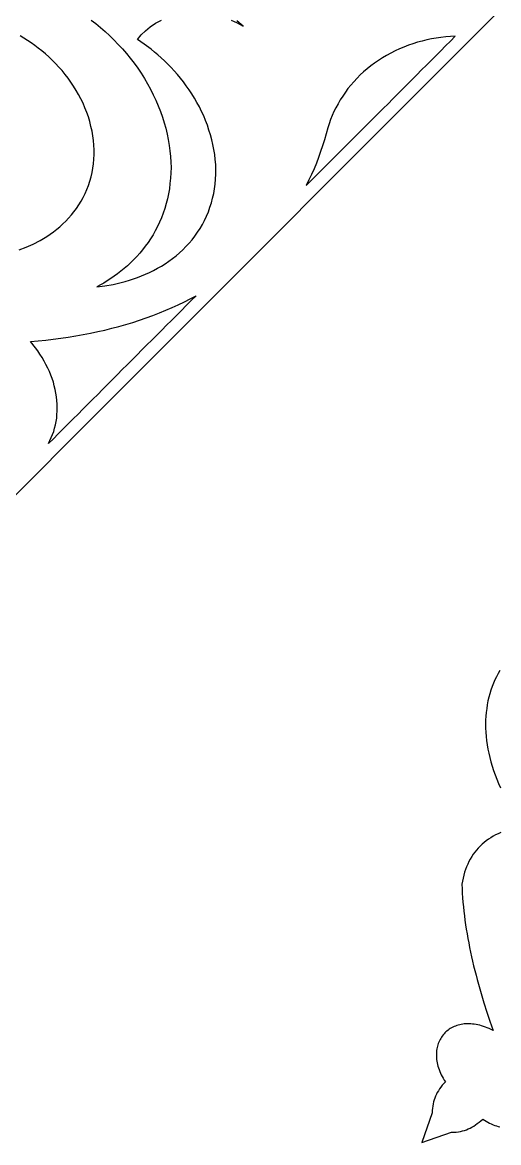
# Model space of a CAD drawing. Extents: x -535 to 1345, y -535 to 535.
# Drawn here: x -309.4 to -253.5, y 108.7 to 240.1 of the extents above; entities that cross this region are included whole.
import ezdxf

# ---------------------------------------------------------------- set-up
doc = ezdxf.new("R2010")
doc.units = 0
doc.layers.add('LAYER_1', color=18, linetype='CONTINUOUS')
doc.layers.add('LAYER_10', color=174, linetype='CONTINUOUS')

msp = doc.modelspace()

# ---------------------------------------------------------------- linework, layer by layer
at = {"layer": 'LAYER_1'}
for points in [[(-301.34, 240.42), (-300.79, 240), (-300.25, 239.54), (-299.71, 239.08), (-299.19, 238.59), (-298.67, 238.1), (-298.17, 237.57), (-297.68, 237.05), (-297.21, 236.49), (-296.75, 235.94), (-296.31, 235.36), (-295.88, 234.77), (-295.48, 234.17), (-295.09, 233.56), (-294.73, 232.93), (-294.37, 232.3), (-294.06, 231.66), (-293.74, 231.02), (-293.47, 230.36), (-293.2, 229.71), (-292.98, 229.04), (-292.76, 228.38), (-292.59, 227.72), (-292.42, 227.05), (-292.29, 226.39), (-292.17, 225.72), (-292.1, 225.07), (-292.02, 224.41), (-292, 223.76), (-291.97, 223.12), (-292, 222.49), (-292.02, 221.86), (-292.09, 221.24), (-292.16, 220.63), (-292.27, 220.04), (-292.39, 219.45), (-292.54, 218.88), (-292.7, 218.31), (-292.9, 217.77), (-293.09, 217.23), (-293.32, 216.71), (-293.55, 216.2), (-293.82, 215.71), (-294.08, 215.23), (-294.37, 214.77), (-294.67, 214.32), (-294.99, 213.89), (-295.31, 213.46), (-295.65, 213.07), (-295.99, 212.67), (-296.35, 212.31), (-296.71, 211.94), (-297.09, 211.6), (-297.46, 211.27), (-297.85, 210.96), (-298.24, 210.65), (-298.64, 210.37), (-299.04, 210.09), (-299.45, 209.83), (-299.85, 209.57), (-300.26, 209.34), (-300.68, 209.11), (-299.74, 209.24), (-298.78, 209.41), (-298.3, 209.52), (-297.82, 209.62), (-297.34, 209.76), (-296.86, 209.89), (-296.38, 210.06), (-295.9, 210.22), (-295.42, 210.41), (-294.95, 210.6), (-294.48, 210.82), (-294.01, 211.04), (-293.55, 211.3), (-293.1, 211.55), (-292.66, 211.84), (-292.22, 212.12), (-291.79, 212.44), (-291.37, 212.76), (-290.98, 213.11), (-290.58, 213.47), (-290.21, 213.85), (-289.84, 214.24), (-289.5, 214.65), (-289.16, 215.07), (-288.86, 215.52), (-288.55, 215.97), (-288.29, 216.44), (-288.02, 216.92), (-287.8, 217.42), (-287.58, 217.92), (-287.4, 218.45), (-287.22, 218.97), (-287.09, 219.52), (-286.95, 220.06), (-286.87, 220.62), (-286.78, 221.18), (-286.74, 221.76), (-286.7, 222.33), (-286.71, 222.91), (-286.72, 223.48), (-286.78, 224.07), (-286.83, 224.65), (-286.93, 225.23), (-287.04, 225.81), (-287.18, 226.38), (-287.32, 226.95), (-287.51, 227.51), (-287.69, 228.08), (-287.91, 228.63), (-288.13, 229.17), (-288.39, 229.71), (-288.64, 230.24), (-288.93, 230.75), (-289.21, 231.26), (-289.53, 231.75), (-289.84, 232.24), (-290.18, 232.7), (-290.51, 233.17), (-290.87, 233.6), (-291.22, 234.04), (-291.59, 234.45), (-291.96, 234.86), (-292.35, 235.25), (-292.73, 235.63), (-293.12, 235.99), (-293.51, 236.34), (-293.91, 236.67), (-294.31, 237), (-295.12, 237.6), (-295.92, 238.15), (-295.49, 238.67), (-294.98, 239.16), (-294.41, 239.62), (-293.78, 240.04), (-293.09, 240.4)], [(-284.92, 240.42), (-284.19, 240.09), (-283.5, 239.71), (-284.24, 240.33)], [(-309.79, 213.46), (-308.97, 213.78), (-308.15, 214.14), (-307.34, 214.56), (-306.94, 214.8), (-306.54, 215.04), (-306.16, 215.3), (-305.77, 215.57), (-305.4, 215.87), (-305.03, 216.17), (-304.68, 216.5), (-304.32, 216.83), (-304, 217.19), (-303.67, 217.55), (-303.37, 217.94), (-303.06, 218.33), (-302.79, 218.75), (-302.52, 219.17), (-302.29, 219.62), (-302.06, 220.07), (-301.86, 220.54), (-301.67, 221.01), (-301.51, 221.51), (-301.36, 222.01), (-301.25, 222.52), (-301.14, 223.04), (-301.08, 223.57), (-301.02, 224.11), (-301.01, 224.65), (-301, 225.2), (-301.04, 225.75), (-301.07, 226.3), (-301.16, 226.85), (-301.24, 227.4), (-301.37, 227.95), (-301.5, 228.5), (-301.68, 229.05), (-301.86, 229.59), (-302.08, 230.12), (-302.3, 230.65), (-302.56, 231.16), (-302.82, 231.68), (-303.11, 232.17), (-303.41, 232.66), (-303.73, 233.13), (-304.06, 233.6), (-304.41, 234.05), (-304.77, 234.49), (-305.14, 234.9), (-305.52, 235.32), (-305.92, 235.71), (-306.31, 236.09), (-306.72, 236.45), (-307.13, 236.8), (-307.56, 237.13), (-307.98, 237.45), (-308.41, 237.74), (-308.83, 238.04), (-309.7, 238.57)]]:
    msp.add_lwpolyline(points, dxfattribs=at)
for points in [[(-258.58, 238.51), (-259.14, 238.48), (-259.7, 238.44), (-260.26, 238.37), (-260.82, 238.3), (-261.37, 238.2), (-261.93, 238.09), (-262.47, 237.95), (-263.02, 237.81), (-263.56, 237.64), (-264.09, 237.46), (-264.62, 237.25), (-265.14, 237.04), (-265.65, 236.8), (-266.16, 236.55), (-266.64, 236.28), (-267.13, 236), (-267.59, 235.69), (-268.05, 235.38), (-268.49, 235.05), (-268.93, 234.71), (-269.34, 234.34), (-269.74, 233.98), (-270.12, 233.59), (-270.5, 233.19), (-270.84, 232.78), (-271.19, 232.37), (-271.49, 231.94), (-271.8, 231.5), (-272.08, 231.05), (-272.35, 230.61), (-272.59, 230.14), (-272.83, 229.68), (-273.03, 229.21), (-273.23, 228.74), (-273.4, 228.26), (-273.56, 227.78), (-273.75, 227.07), (-273.94, 226.37), (-274.17, 225.67), (-274.39, 224.98), (-274.64, 224.3), (-274.89, 223.63), (-275.17, 222.96), (-275.45, 222.3), (-275.77, 221.66), (-276.08, 221.02), (-275.51, 221.58), (-274.95, 222.15), (-274.39, 222.71), (-273.82, 223.27), (-273.26, 223.84), (-272.69, 224.4), (-272.13, 224.97), (-271.56, 225.53), (-271, 226.1), (-270.44, 226.66), (-269.87, 227.23), (-269.31, 227.79), (-268.74, 228.35), (-268.18, 228.92), (-267.61, 229.48), (-267.05, 230.05), (-266.48, 230.61), (-265.92, 231.18), (-265.36, 231.74), (-264.79, 232.31), (-264.23, 232.87), (-263.66, 233.43), (-263.1, 234), (-262.53, 234.56), (-261.97, 235.13), (-261.4, 235.69), (-260.84, 236.26), (-260.28, 236.82), (-259.71, 237.38), (-259.15, 237.95)], [(-289.01, 208.08), (-289.59, 207.5), (-290.17, 206.92), (-290.75, 206.35), (-291.33, 205.77), (-291.91, 205.19), (-292.48, 204.61), (-293.06, 204.03), (-293.64, 203.45), (-294.22, 202.88), (-294.8, 202.3), (-295.38, 201.72), (-295.95, 201.14), (-296.53, 200.56), (-297.11, 199.98), (-297.69, 199.41), (-298.27, 198.83), (-298.85, 198.25), (-299.42, 197.67), (-300, 197.09), (-300.58, 196.51), (-301.16, 195.94), (-301.74, 195.36), (-302.32, 194.78), (-302.89, 194.2), (-303.47, 193.62), (-304.05, 193.04), (-304.63, 192.47), (-305.21, 191.89), (-305.79, 191.31), (-306.36, 190.73), (-306.03, 191.43), (-305.89, 191.8), (-305.75, 192.17), (-305.65, 192.55), (-305.54, 192.93), (-305.47, 193.33), (-305.4, 193.72), (-305.37, 194.13), (-305.33, 194.54), (-305.34, 194.96), (-305.34, 195.37), (-305.38, 195.8), (-305.41, 196.22), (-305.49, 196.65), (-305.57, 197.07), (-305.68, 197.5), (-305.79, 197.92), (-305.94, 198.35), (-306.08, 198.77), (-306.26, 199.19), (-306.45, 199.6), (-306.66, 200.01), (-306.87, 200.42), (-307.11, 200.82), (-307.36, 201.21), (-307.63, 201.6), (-307.9, 201.98), (-308.48, 202.71), (-307.59, 202.8), (-306.69, 202.88), (-305.8, 202.98), (-304.91, 203.09), (-304.04, 203.22), (-303.16, 203.36), (-302.3, 203.52), (-301.43, 203.68), (-300.58, 203.87), (-299.74, 204.05), (-298.91, 204.26), (-298.08, 204.48), (-297.26, 204.72), (-296.45, 204.95), (-295.66, 205.22), (-294.87, 205.48), (-294.1, 205.77), (-293.33, 206.06), (-292.59, 206.37), (-291.84, 206.69), (-291.12, 207.03), (-290.4, 207.36), (-289.71, 207.72)]]:
    msp.add_lwpolyline(points, close=True, dxfattribs=at)
at = {"layer": 'LAYER_10'}
msp.add_lwpolyline([(-350, 0), (-350, -144.97), (-144.97, -350), (0, -350), (144.97, -350), (350, -144.97), (350, 0), (350, 144.97), (144.97, 350), (0, 350), (-144.97, 350), (-350, 144.97)], close=True, dxfattribs=at)
for points in [[(-253.33, 164.12), (-253.54, 163.76), (-253.74, 163.39), (-253.93, 163.01), (-254.1, 162.62), (-254.25, 162.22), (-254.4, 161.81), (-254.52, 161.39), (-254.64, 160.97), (-254.74, 160.54), (-254.82, 160.1), (-254.89, 159.65), (-254.94, 159.2), (-254.98, 158.74), (-255.01, 158.28), (-255.02, 157.81), (-255.01, 157.34), (-254.99, 156.86), (-254.95, 156.37), (-254.9, 155.89), (-254.83, 155.39), (-254.75, 154.9), (-254.65, 154.4), (-254.53, 153.9), (-254.4, 153.4), (-254.25, 152.9), (-254.08, 152.39), (-253.9, 151.88), (-253.71, 151.37), (-253.49, 150.87), (-253.26, 150.36)], [(-253.23, 145.1), (-253.54, 144.97), (-253.84, 144.82), (-254.13, 144.67), (-254.41, 144.5), (-254.68, 144.33), (-254.94, 144.14), (-255.19, 143.94), (-255.43, 143.74), (-255.66, 143.52), (-255.88, 143.29), (-256.09, 143.05), (-256.29, 142.81), (-256.47, 142.55), (-256.65, 142.28), (-256.82, 142), (-256.97, 141.71), (-257.12, 141.41), (-257.25, 141.1), (-257.37, 140.78), (-257.48, 140.45), (-257.58, 140.11), (-257.67, 139.76), (-257.74, 139.4), (-257.8, 139.03), (-257.78, 138.51), (-257.76, 137.98), (-257.72, 137.46), (-257.68, 136.93), (-257.63, 136.4), (-257.58, 135.87), (-257.51, 135.34), (-257.44, 134.81), (-257.37, 134.28), (-257.29, 133.75), (-257.2, 133.21), (-257.1, 132.68), (-257, 132.15), (-256.9, 131.61), (-256.78, 131.07), (-256.67, 130.54), (-256.54, 130), (-256.42, 129.46), (-256.28, 128.92), (-256.14, 128.39), (-256, 127.85), (-255.85, 127.31), (-255.7, 126.77), (-255.54, 126.22), (-255.21, 125.14), (-254.86, 124.05), (-254.5, 122.97), (-254.13, 121.88), (-254.36, 121.99), (-254.59, 122.1), (-254.82, 122.2), (-255.04, 122.28), (-255.27, 122.36), (-255.49, 122.43), (-255.7, 122.49), (-255.92, 122.54), (-256.13, 122.58), (-256.34, 122.62), (-256.54, 122.64), (-256.75, 122.66), (-256.94, 122.67), (-257.14, 122.67), (-257.33, 122.66), (-257.52, 122.65), (-257.7, 122.62), (-257.88, 122.59), (-258.06, 122.56), (-258.23, 122.51), (-258.39, 122.46), (-258.56, 122.4), (-258.71, 122.34), (-258.87, 122.27), (-259.01, 122.19), (-259.16, 122.1), (-259.29, 122.02), (-259.43, 121.92), (-259.55, 121.82), (-259.68, 121.71), (-259.79, 121.6), (-259.9, 121.48), (-260.01, 121.36), (-260.11, 121.23), (-260.2, 121.1), (-260.28, 120.96), (-260.37, 120.82), (-260.44, 120.67), (-260.51, 120.52), (-260.57, 120.37), (-260.62, 120.21), (-260.67, 120.05), (-260.71, 119.89), (-260.74, 119.72), (-260.77, 119.55), (-260.79, 119.37), (-260.8, 119.19), (-260.8, 119.01), (-260.8, 118.83), (-260.79, 118.64), (-260.77, 118.46), (-260.74, 118.27), (-260.7, 118.07), (-260.66, 117.88), (-260.61, 117.68), (-260.55, 117.49), (-260.48, 117.29), (-260.4, 117.09), (-260.31, 116.88), (-260.22, 116.68), (-260.11, 116.48), (-260, 116.28), (-259.87, 116.07), (-259.74, 115.87), (-259.93, 115.66), (-260.11, 115.45), (-260.27, 115.24), (-260.42, 115.03), (-260.56, 114.82), (-260.69, 114.61), (-260.8, 114.4), (-260.9, 114.18), (-260.99, 113.96), (-261.07, 113.74), (-261.13, 113.51), (-261.19, 113.27), (-261.23, 113.02), (-261.26, 112.76), (-261.28, 112.5), (-261.29, 112.22), (-262.5, 108.73), (-259.01, 109.94), (-258.73, 109.95), (-258.47, 109.97), (-258.21, 110), (-257.96, 110.04), (-257.73, 110.1), (-257.49, 110.16), (-257.27, 110.24), (-257.05, 110.33), (-256.83, 110.43), (-256.62, 110.54), (-256.41, 110.67), (-256.2, 110.81), (-255.99, 110.96), (-255.78, 111.12), (-255.58, 111.3), (-255.36, 111.49), (-255.16, 111.36), (-254.95, 111.23), (-254.75, 111.12), (-254.55, 111.01), (-254.35, 110.92), (-254.14, 110.83), (-253.94, 110.75), (-253.75, 110.68), (-253.55, 110.62), (-253.35, 110.57)]]:
    msp.add_lwpolyline(points, dxfattribs=at)

doc.saveas('drawing.dxf')
